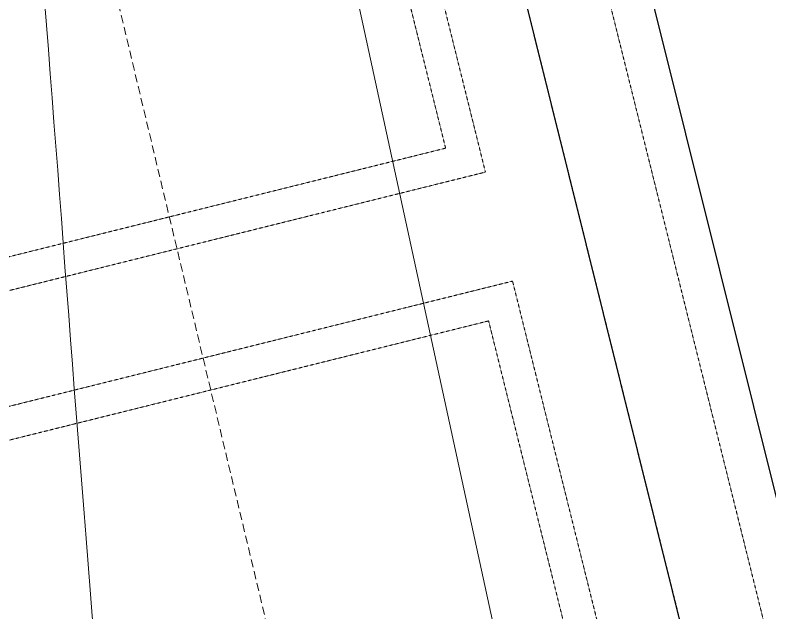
# Model space of a CAD drawing. Header units: inches. Extents: x 122939 to 389145, y 29603 to 574065.
# Drawn here: x 380842.9 to 381308.2, y 516269.8 to 516638.4 of the extents above; entities that cross this region are included whole.
import ezdxf

# ---------------------------------------------------------------- set-up
doc = ezdxf.new("R2010")
doc.units = ezdxf.units.IN
doc.header["$MEASUREMENT"] = 0
doc.linetypes.add('HIDDEN', pattern=[0.375, 0.25, -0.125])
for name, color, linetype in [('A-WALL', 7, 'Continuous'), ('gypsum', 31, 'Continuous'), ('Layer7', 8, 'Continuous')]:
    doc.layers.add(name, color=color, linetype=linetype)
doc.layers.add('Fabric', color=253, linetype='Continuous', lineweight=0)
doc.layers.add('GRC', color=41, linetype='Continuous', lineweight=0)

# ---------------------------------------------------------------- blocks, each defined once
blk = doc.blocks.new('win1')
at = {"color": 252, "linetype": 'HIDDEN', "ltscale": 0.5, "elevation": 0}
for points in [[(0, 2848.83), (1150, 2848.83), (1150, -101.17), (0, -101.17)], [(99.59, 2298.59), (1050.41, 2298.59), (1050.41, 398.59), (99.59, 398.59)], [(119.84, 2278.34), (1030.16, 2278.34), (1030.16, 418.83), (119.84, 418.83)], [(99.59, -51.4), (1050.41, -51.4), (1050.41, 329.32), (99.59, 329.32)], [(119.84, -31.15), (1030.16, -31.15), (1030.16, 309.07), (119.84, 309.07)]]:
    blk.add_lwpolyline(points, close=True, dxfattribs=at)
blk.add_lwpolyline([(50, 2798.83), (1100, 2798.83), (1100, -101.17), (50, -101.17), (50, 2798.83), (1100, 2798.83), (1100, -101.17)], dxfattribs=at)
blk = doc.blocks.new('drape wall')
at = {"layer": 'Layer7', "linetype": 'HIDDEN', "lineweight": 0, "ltscale": 20}
blk.add_line((12070.7, -20785.66, 0), (12044.45, -23571.18, 0), dxfattribs=at)
blk = doc.blocks.new('curtain')
at = {"layer": 'Fabric', "lineweight": 0, "elevation": 0}
blk.add_lwpolyline([(-1083.83, 74.31), (-1113.19, 1056.93)], dxfattribs=at)
at = {"layer": 'Fabric', "lineweight": 0}
blk.add_open_spline([(-983.15, 1133.1, 0), (-927.77, 717.27, 0), (-877.09, 481.52, 0), (-816.77, 80.56, 0), (-837.96, 79.41, 0), (-917.21, 78.72, 0), (-989.77, 79.13, 0), (-1055.3, 79.76, 0), (-1085.49, 75.73, 0), (-1082.08, 65.15, 0), (-1044.48, 55.23, 0), (-1004.37, 49.23, 0), (-959.65, 36.13, 0), (-986.23, 21.61, 0), (-1051.87, 11.83, 0), (-1114.27, 6.09, 0), (-1158.81, 3.09, 0)], degree=3, knots=[209.258227, 209.258227, 209.258227, 209.258227, 1067.803273, 1090.343366, 1101.041024, 1124.788132, 1253.632328, 1281.505184, 1291.97919, 1296.93529, 1312.115972, 1346.838143, 1377.534104, 1387.5713, 1425.177123, 1520.355421, 1520.355421, 1520.355421, 1520.355421], dxfattribs=at)

msp = doc.modelspace()

# ---------------------------------------------------------------- linework, layer by layer
at = {"layer": 'A-WALL', "elevation": 0}
msp.add_lwpolyline([(380618.387, 518814.848), (379599.45, 518561.338), (380282.716, 515815.073), (381301.653, 516068.582)], close=True, dxfattribs=at)
at = {"layer": 'gypsum'}
msp.add_line((381346.428, 516203.381, -0.001), (380691.85, 518834.338, 0), dxfattribs=at)

# ---------------------------------------------------------------- block references
at = {"xscale": -1, "rotation": 13.97142328298682}
msp.add_blockref('curtain', (380136.179, 515780.637, 0), dxfattribs=at)
at = {"layer": 'GRC', "xscale": -1, "rotation": 13.9714232829869}
msp.add_blockref('win1', (381325.749, 516178.827, 0), dxfattribs=at)
at = {"layer": 'GRC', "rotation": 13.9714232829869}
msp.add_blockref('drape wall', (363674.564, 535995.652, 0), dxfattribs=at)

doc.saveas('drawing.dxf')
